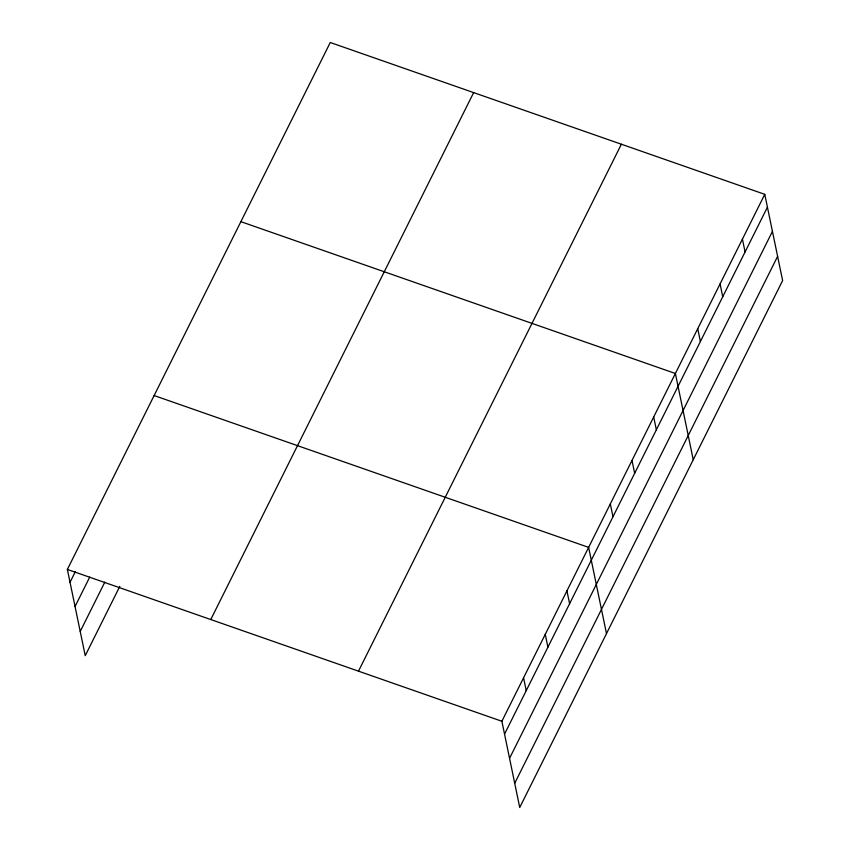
<?xml version="1.0" encoding="UTF-8"?>
<svg xmlns="http://www.w3.org/2000/svg" width="850" height="850" viewBox="0 0 850 850"><rect width="100%" height="100%" fill="white"/><g stroke="black" fill="none" stroke-linecap="round" stroke-linejoin="round"><path stroke-width="1.27" d="M119.818 586.351L85.234 655.669L67.373 569.436L330.267 42.5L764.766 194.331L782.627 280.564L519.733 807.5L501.882 721.268L764.766 194.331M70.04 582.282L75.31 571.699M75.055 606.496L89.707 577.129M80.219 631.454L104.837 582.101M210.758 619.544L473.652 92.608M358.487 671.16L621.382 144.224M504.539 734.113L767.423 207.177M509.554 758.327L772.438 231.391M514.717 783.286L777.612 256.349M240.879 221.659L675.389 373.49L693.239 459.723M154.126 395.547L588.636 547.379L606.486 633.611M67.373 569.436L501.882 721.268M742.422 239.116L745.078 251.961M720.077 283.911L722.734 296.756M697.733 328.695L700.389 341.541M653.692 416.957L656.359 429.803M632.007 460.434L634.663 473.28M610.321 503.901L612.977 516.747M566.939 590.846L569.606 603.691M545.254 634.323L547.91 647.169M523.568 677.79L526.224 690.636"/></g></svg>
